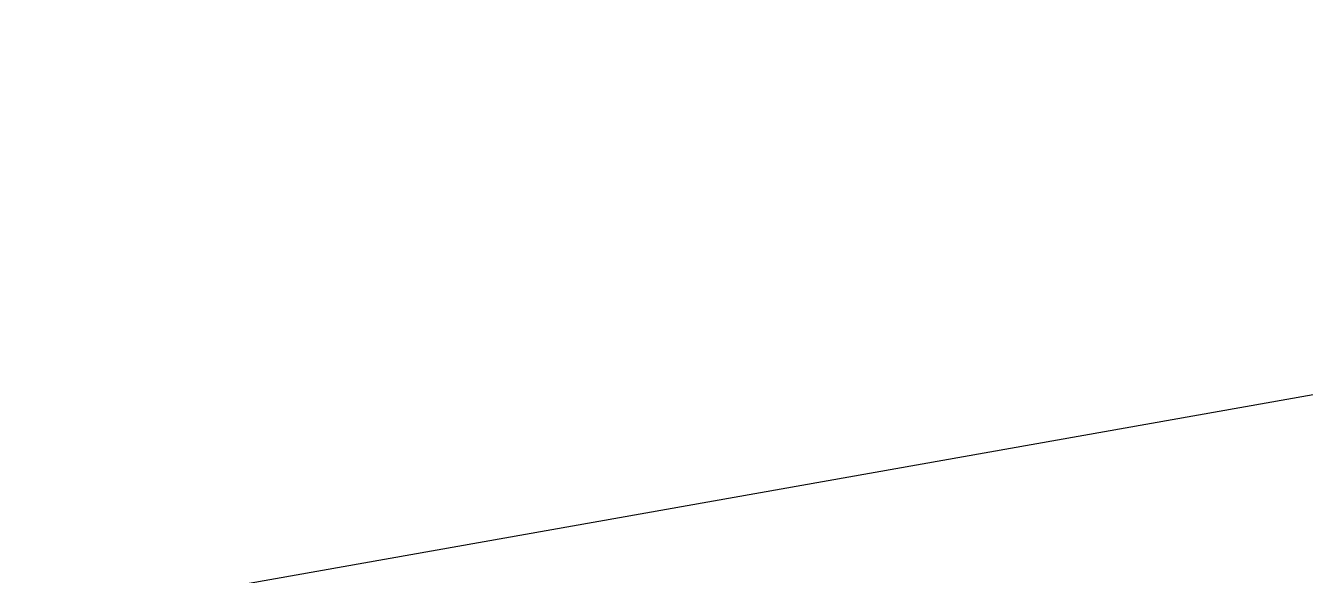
# Model space of a CAD drawing. Header units: millimetres. Extents: x -65527 to 8894748, y -37603 to 223697.
# Drawn here: x -31362.73 to -31357.28, y 101061.28 to 101063.63 of the extents above; entities that cross this region are included whole.
import ezdxf

# ---------------------------------------------------------------- set-up
doc = ezdxf.new("R2010")
doc.units = ezdxf.units.MM
doc.header["$LTSCALE"] = 10
doc.layers.add('Архитектура', color=251, linetype='Continuous')

msp = doc.modelspace()

# ---------------------------------------------------------------- linework, layer by layer
at = {"layer": 'Архитектура', "lineweight": 25, "transparency": 33554684}
msp.add_lwpolyline([(-31354.2913, 101071.4904), (-31353.3338, 101066.0881), (-31353.6515, 101065.7842), (-31356.0524, 101065.3586), (-31356.2287, 101064.9559), (-31356.101, 101064.2356), (-31355.8184, 101064.038), (-31353.4174, 101064.4636), (-31352.9934, 101064.1672), (-31352.8019, 101063.0868), (-31353.1195, 101062.7829), (-31413.0044, 101052.169)], dxfattribs=at)
msp.add_lwpolyline([(-31354.2913, 101071.4904), (-31353.3338, 101066.0881), (-31353.6515, 101065.7842), (-31356.0524, 101065.3586), (-31356.2287, 101064.9559), (-31356.101, 101064.2356), (-31355.8184, 101064.038), (-31353.4174, 101064.4636), (-31352.9934, 101064.1672), (-31352.8019, 101063.0868), (-31353.1195, 101062.7829), (-31413.0044, 101052.169)], dxfattribs=at)
msp.add_lwpolyline([(-31354.2913, 101071.4904), (-31353.3338, 101066.0881), (-31353.6515, 101065.7842), (-31356.0524, 101065.3586), (-31356.2287, 101064.9559), (-31356.101, 101064.2356), (-31355.8184, 101064.038), (-31353.4174, 101064.4636), (-31352.9934, 101064.1672), (-31352.8019, 101063.0868), (-31353.1195, 101062.7829), (-31413.0044, 101052.169)], dxfattribs=at)
msp.add_lwpolyline([(-31354.2913, 101071.4904), (-31353.3338, 101066.0881), (-31353.6515, 101065.7842), (-31356.0524, 101065.3586), (-31356.2287, 101064.9559), (-31356.101, 101064.2356), (-31355.8184, 101064.038), (-31353.4174, 101064.4636), (-31352.9934, 101064.1672), (-31352.8019, 101063.0868), (-31353.1195, 101062.7829), (-31413.0044, 101052.169)], dxfattribs=at)
msp.add_lwpolyline([(-31354.2913, 101071.4904), (-31353.3338, 101066.0881), (-31353.6515, 101065.7842), (-31356.0524, 101065.3586), (-31356.2287, 101064.9559), (-31356.101, 101064.2356), (-31355.8184, 101064.038), (-31353.4174, 101064.4636), (-31352.9934, 101064.1672), (-31352.8019, 101063.0868), (-31353.1195, 101062.7829), (-31413.0044, 101052.169)], dxfattribs=at)
msp.add_lwpolyline([(-31354.2913, 101071.4904), (-31353.3338, 101066.0881), (-31353.6515, 101065.7842), (-31356.0524, 101065.3586), (-31356.2287, 101064.9559), (-31356.101, 101064.2356), (-31355.8184, 101064.038), (-31353.4174, 101064.4636), (-31352.9934, 101064.1672), (-31352.8019, 101063.0868), (-31353.1195, 101062.7829), (-31413.0044, 101052.169)], dxfattribs=at)
msp.add_lwpolyline([(-31354.2913, 101071.4904), (-31353.3338, 101066.0881), (-31353.6515, 101065.7842), (-31356.0524, 101065.3586), (-31356.2287, 101064.9559), (-31356.101, 101064.2356), (-31355.8184, 101064.038), (-31353.4174, 101064.4636), (-31352.9934, 101064.1672), (-31352.8019, 101063.0868), (-31353.1195, 101062.7829), (-31413.0044, 101052.169)], dxfattribs=at)
msp.add_lwpolyline([(-31354.2913, 101071.4904), (-31353.3338, 101066.0881), (-31353.6515, 101065.7842), (-31356.0524, 101065.3586), (-31356.2287, 101064.9559), (-31356.101, 101064.2356), (-31355.8184, 101064.038), (-31353.4174, 101064.4636), (-31352.9934, 101064.1672), (-31352.8019, 101063.0868), (-31353.1195, 101062.7829), (-31413.0044, 101052.169)], dxfattribs=at)
msp.add_lwpolyline([(-31354.2913, 101071.4904), (-31353.3338, 101066.0881), (-31353.6515, 101065.7842), (-31356.0524, 101065.3586), (-31356.2287, 101064.9559), (-31356.101, 101064.2356), (-31355.8184, 101064.038), (-31353.4174, 101064.4636), (-31352.9934, 101064.1672), (-31352.8019, 101063.0868), (-31353.1195, 101062.7829), (-31413.0044, 101052.169)], dxfattribs=at)
msp.add_lwpolyline([(-31354.2913, 101071.4904), (-31353.3338, 101066.0881), (-31353.6515, 101065.7842), (-31356.0524, 101065.3586), (-31356.2287, 101064.9559), (-31356.101, 101064.2356), (-31355.8184, 101064.038), (-31353.4174, 101064.4636), (-31352.9934, 101064.1672), (-31352.8019, 101063.0868), (-31353.1195, 101062.7829), (-31413.0044, 101052.169)], dxfattribs=at)
msp.add_lwpolyline([(-31354.2913, 101071.4904), (-31353.3338, 101066.0881), (-31353.6515, 101065.7842), (-31356.0524, 101065.3586), (-31356.2287, 101064.9559), (-31356.101, 101064.2356), (-31355.8184, 101064.038), (-31353.4174, 101064.4636), (-31352.9934, 101064.1672), (-31352.8019, 101063.0868), (-31353.1195, 101062.7829), (-31413.0044, 101052.169)], dxfattribs=at)
msp.add_lwpolyline([(-31354.2913, 101071.4904), (-31353.3338, 101066.0881), (-31353.6515, 101065.7842), (-31356.0524, 101065.3586), (-31356.2287, 101064.9559), (-31356.101, 101064.2356), (-31355.8184, 101064.038), (-31353.4174, 101064.4636), (-31352.9934, 101064.1672), (-31352.8019, 101063.0868), (-31353.1195, 101062.7829), (-31413.0044, 101052.169)], dxfattribs=at)
msp.add_lwpolyline([(-31354.2913, 101071.4904), (-31353.3338, 101066.0881), (-31353.6515, 101065.7842), (-31356.0524, 101065.3586), (-31356.2287, 101064.9559), (-31356.101, 101064.2356), (-31355.8184, 101064.038), (-31353.4174, 101064.4636), (-31352.9934, 101064.1672), (-31352.8019, 101063.0868), (-31353.1195, 101062.7829), (-31413.0044, 101052.169)], dxfattribs=at)
msp.add_lwpolyline([(-31354.2913, 101071.4904), (-31353.3338, 101066.0881), (-31353.6515, 101065.7842), (-31356.0524, 101065.3586), (-31356.2287, 101064.9559), (-31356.101, 101064.2356), (-31355.8184, 101064.038), (-31353.4174, 101064.4636), (-31352.9934, 101064.1672), (-31352.8019, 101063.0868), (-31353.1195, 101062.7829), (-31413.0044, 101052.169)], dxfattribs=at)
msp.add_lwpolyline([(-31354.2913, 101071.4904), (-31353.3338, 101066.0881), (-31353.6515, 101065.7842), (-31356.0524, 101065.3586), (-31356.2287, 101064.9559), (-31356.101, 101064.2356), (-31355.8184, 101064.038), (-31353.4174, 101064.4636), (-31352.9934, 101064.1672), (-31352.8019, 101063.0868), (-31353.1195, 101062.7829), (-31413.0044, 101052.169)], dxfattribs=at)
msp.add_lwpolyline([(-31354.2913, 101071.4904), (-31353.3338, 101066.0881), (-31353.6515, 101065.7842), (-31356.0524, 101065.3586), (-31356.2287, 101064.9559), (-31356.101, 101064.2356), (-31355.8184, 101064.038), (-31353.4174, 101064.4636), (-31352.9934, 101064.1672), (-31352.8019, 101063.0868), (-31353.1195, 101062.7829), (-31413.0044, 101052.169)], dxfattribs=at)
msp.add_lwpolyline([(-31354.2913, 101071.4904), (-31353.3338, 101066.0881), (-31353.6515, 101065.7842), (-31356.0524, 101065.3586), (-31356.2287, 101064.9559), (-31356.101, 101064.2356), (-31355.8184, 101064.038), (-31353.4174, 101064.4636), (-31352.9934, 101064.1672), (-31352.8019, 101063.0868), (-31353.1195, 101062.7829), (-31413.0044, 101052.169)], dxfattribs=at)
msp.add_lwpolyline([(-31354.2913, 101071.4904), (-31353.3338, 101066.0881), (-31353.6515, 101065.7842), (-31356.0524, 101065.3586), (-31356.2287, 101064.9559), (-31356.101, 101064.2356), (-31355.8184, 101064.038), (-31353.4174, 101064.4636), (-31352.9934, 101064.1672), (-31352.8019, 101063.0868), (-31353.1195, 101062.7829), (-31413.0044, 101052.169)], dxfattribs=at)
msp.add_lwpolyline([(-31354.2913, 101071.4904), (-31353.3338, 101066.0881), (-31353.6515, 101065.7842), (-31356.0524, 101065.3586), (-31356.2287, 101064.9559), (-31356.101, 101064.2356), (-31355.8184, 101064.038), (-31353.4174, 101064.4636), (-31352.9934, 101064.1672), (-31352.8019, 101063.0868), (-31353.1195, 101062.7829), (-31413.0044, 101052.169)], dxfattribs=at)
msp.add_lwpolyline([(-31354.2913, 101071.4904), (-31353.3338, 101066.0881), (-31353.6515, 101065.7842), (-31356.0524, 101065.3586), (-31356.2287, 101064.9559), (-31356.101, 101064.2356), (-31355.8184, 101064.038), (-31353.4174, 101064.4636), (-31352.9934, 101064.1672), (-31352.8019, 101063.0868), (-31353.1195, 101062.7829), (-31413.0044, 101052.169)], dxfattribs=at)
msp.add_lwpolyline([(-31354.2913, 101071.4904), (-31353.3338, 101066.0881), (-31353.6515, 101065.7842), (-31356.0524, 101065.3586), (-31356.2287, 101064.9559), (-31356.101, 101064.2356), (-31355.8184, 101064.038), (-31353.4174, 101064.4636), (-31352.9934, 101064.1672), (-31352.8019, 101063.0868), (-31353.1195, 101062.7829), (-31413.0044, 101052.169)], dxfattribs=at)
msp.add_lwpolyline([(-31354.2913, 101071.4904), (-31353.3338, 101066.0881), (-31353.6515, 101065.7842), (-31356.0524, 101065.3586), (-31356.2287, 101064.9559), (-31356.101, 101064.2356), (-31355.8184, 101064.038), (-31353.4174, 101064.4636), (-31352.9934, 101064.1672), (-31352.8019, 101063.0868), (-31353.1195, 101062.7829), (-31413.0044, 101052.169)], dxfattribs=at)
msp.add_lwpolyline([(-31354.2913, 101071.4904), (-31353.3338, 101066.0881), (-31353.6515, 101065.7842), (-31356.0524, 101065.3586), (-31356.2287, 101064.9559), (-31356.101, 101064.2356), (-31355.8184, 101064.038), (-31353.4174, 101064.4636), (-31352.9934, 101064.1672), (-31352.8019, 101063.0868), (-31353.1195, 101062.7829), (-31413.0044, 101052.169)], dxfattribs=at)
msp.add_lwpolyline([(-31354.2913, 101071.4904), (-31353.3338, 101066.0881), (-31353.6515, 101065.7842), (-31356.0524, 101065.3586), (-31356.2287, 101064.9559), (-31356.101, 101064.2356), (-31355.8184, 101064.038), (-31353.4174, 101064.4636), (-31352.9934, 101064.1672), (-31352.8019, 101063.0868), (-31353.1195, 101062.7829), (-31413.0044, 101052.169)], dxfattribs=at)
msp.add_lwpolyline([(-31354.2913, 101071.4904), (-31353.3338, 101066.0881), (-31353.6515, 101065.7842), (-31356.0524, 101065.3586), (-31356.2287, 101064.9559), (-31356.101, 101064.2356), (-31355.8184, 101064.038), (-31353.4174, 101064.4636), (-31352.9934, 101064.1672), (-31352.8019, 101063.0868), (-31353.1195, 101062.7829), (-31413.0044, 101052.169)], dxfattribs=at)
msp.add_lwpolyline([(-31354.2913, 101071.4904), (-31353.3338, 101066.0881), (-31353.6515, 101065.7842), (-31356.0524, 101065.3586), (-31356.2287, 101064.9559), (-31356.101, 101064.2356), (-31355.8184, 101064.038), (-31353.4174, 101064.4636), (-31352.9934, 101064.1672), (-31352.8019, 101063.0868), (-31353.1195, 101062.7829), (-31413.0044, 101052.169)], dxfattribs=at)
msp.add_lwpolyline([(-31354.2913, 101071.4904), (-31353.3338, 101066.0881), (-31353.6515, 101065.7842), (-31356.0524, 101065.3586), (-31356.2287, 101064.9559), (-31356.101, 101064.2356), (-31355.8184, 101064.038), (-31353.4174, 101064.4636), (-31352.9934, 101064.1672), (-31352.8019, 101063.0868), (-31353.1195, 101062.7829), (-31413.0044, 101052.169)], dxfattribs=at)
msp.add_lwpolyline([(-31354.2913, 101071.4904), (-31353.3338, 101066.0881), (-31353.6515, 101065.7842), (-31356.0524, 101065.3586), (-31356.2287, 101064.9559), (-31356.101, 101064.2356), (-31355.8184, 101064.038), (-31353.4174, 101064.4636), (-31352.9934, 101064.1672), (-31352.8019, 101063.0868), (-31353.1195, 101062.7829), (-31413.0044, 101052.169)], dxfattribs=at)
msp.add_lwpolyline([(-31354.2913, 101071.4904), (-31353.3338, 101066.0881), (-31353.6515, 101065.7842), (-31356.0524, 101065.3586), (-31356.2287, 101064.9559), (-31356.101, 101064.2356), (-31355.8184, 101064.038), (-31353.4174, 101064.4636), (-31352.9934, 101064.1672), (-31352.8019, 101063.0868), (-31353.1195, 101062.7829), (-31413.0044, 101052.169)], dxfattribs=at)
msp.add_lwpolyline([(-31354.2913, 101071.4904), (-31353.3338, 101066.0881), (-31353.6515, 101065.7842), (-31356.0524, 101065.3586), (-31356.2287, 101064.9559), (-31356.101, 101064.2356), (-31355.8184, 101064.038), (-31353.4174, 101064.4636), (-31352.9934, 101064.1672), (-31352.8019, 101063.0868), (-31353.1195, 101062.7829), (-31413.0044, 101052.169)], dxfattribs=at)
msp.add_lwpolyline([(-31354.2913, 101071.4904), (-31353.3338, 101066.0881), (-31353.6515, 101065.7842), (-31356.0524, 101065.3586), (-31356.2287, 101064.9559), (-31356.101, 101064.2356), (-31355.8184, 101064.038), (-31353.4174, 101064.4636), (-31352.9934, 101064.1672), (-31352.8019, 101063.0868), (-31353.1195, 101062.7829), (-31413.0044, 101052.169)], dxfattribs=at)
msp.add_lwpolyline([(-31354.2913, 101071.4904), (-31353.3338, 101066.0881), (-31353.6515, 101065.7842), (-31356.0524, 101065.3586), (-31356.2287, 101064.9559), (-31356.101, 101064.2356), (-31355.8184, 101064.038), (-31353.4174, 101064.4636), (-31352.9934, 101064.1672), (-31352.8019, 101063.0868), (-31353.1195, 101062.7829), (-31413.0044, 101052.169)], dxfattribs=at)
msp.add_lwpolyline([(-31354.2913, 101071.4904), (-31353.3338, 101066.0881), (-31353.6515, 101065.7842), (-31356.0524, 101065.3586), (-31356.2287, 101064.9559), (-31356.101, 101064.2356), (-31355.8184, 101064.038), (-31353.4174, 101064.4636), (-31352.9934, 101064.1672), (-31352.8019, 101063.0868), (-31353.1195, 101062.7829), (-31413.0044, 101052.169)], dxfattribs=at)
msp.add_lwpolyline([(-31354.2913, 101071.4904), (-31353.3338, 101066.0881), (-31353.6515, 101065.7842), (-31356.0524, 101065.3586), (-31356.2287, 101064.9559), (-31356.101, 101064.2356), (-31355.8184, 101064.038), (-31353.4174, 101064.4636), (-31352.9934, 101064.1672), (-31352.8019, 101063.0868), (-31353.1195, 101062.7829), (-31413.0044, 101052.169)], dxfattribs=at)
msp.add_lwpolyline([(-31354.2913, 101071.4904), (-31353.3338, 101066.0881), (-31353.6515, 101065.7842), (-31356.0524, 101065.3586), (-31356.2287, 101064.9559), (-31356.101, 101064.2356), (-31355.8184, 101064.038), (-31353.4174, 101064.4636), (-31352.9934, 101064.1672), (-31352.8019, 101063.0868), (-31353.1195, 101062.7829), (-31413.0044, 101052.169)], dxfattribs=at)
msp.add_lwpolyline([(-31354.2913, 101071.4904), (-31353.3338, 101066.0881), (-31353.6515, 101065.7842), (-31356.0524, 101065.3586), (-31356.2287, 101064.9559), (-31356.101, 101064.2356), (-31355.8184, 101064.038), (-31353.4174, 101064.4636), (-31352.9934, 101064.1672), (-31352.8019, 101063.0868), (-31353.1195, 101062.7829), (-31413.0044, 101052.169)], dxfattribs=at)
msp.add_lwpolyline([(-31354.2913, 101071.4904), (-31353.3338, 101066.0881), (-31353.6515, 101065.7842), (-31356.0524, 101065.3586), (-31356.2287, 101064.9559), (-31356.101, 101064.2356), (-31355.8184, 101064.038), (-31353.4174, 101064.4636), (-31352.9934, 101064.1672), (-31352.8019, 101063.0868), (-31353.1195, 101062.7829), (-31413.0044, 101052.169)], dxfattribs=at)
msp.add_lwpolyline([(-31354.2913, 101071.4904), (-31353.3338, 101066.0881), (-31353.6515, 101065.7842), (-31356.0524, 101065.3586), (-31356.2287, 101064.9559), (-31356.101, 101064.2356), (-31355.8184, 101064.038), (-31353.4174, 101064.4636), (-31352.9934, 101064.1672), (-31352.8019, 101063.0868), (-31353.1195, 101062.7829), (-31413.0044, 101052.169)], dxfattribs=at)
msp.add_lwpolyline([(-31354.2913, 101071.4904), (-31353.3338, 101066.0881), (-31353.6515, 101065.7842), (-31356.0524, 101065.3586), (-31356.2287, 101064.9559), (-31356.101, 101064.2356), (-31355.8184, 101064.038), (-31353.4174, 101064.4636), (-31352.9934, 101064.1672), (-31352.8019, 101063.0868), (-31353.1195, 101062.7829), (-31413.0044, 101052.169)], dxfattribs=at)
msp.add_lwpolyline([(-31354.2913, 101071.4904), (-31353.3338, 101066.0881), (-31353.6515, 101065.7842), (-31356.0524, 101065.3586), (-31356.2287, 101064.9559), (-31356.101, 101064.2356), (-31355.8184, 101064.038), (-31353.4174, 101064.4636), (-31352.9934, 101064.1672), (-31352.8019, 101063.0868), (-31353.1195, 101062.7829), (-31413.0044, 101052.169)], dxfattribs=at)
msp.add_lwpolyline([(-31354.2913, 101071.4904), (-31353.3338, 101066.0881), (-31353.6515, 101065.7842), (-31356.0524, 101065.3586), (-31356.2287, 101064.9559), (-31356.101, 101064.2356), (-31355.8184, 101064.038), (-31353.4174, 101064.4636), (-31352.9934, 101064.1672), (-31352.8019, 101063.0868), (-31353.1195, 101062.7829), (-31413.0044, 101052.169)], dxfattribs=at)
msp.add_lwpolyline([(-31354.2913, 101071.4904), (-31353.3338, 101066.0881), (-31353.6515, 101065.7842), (-31356.0524, 101065.3586), (-31356.2287, 101064.9559), (-31356.101, 101064.2356), (-31355.8184, 101064.038), (-31353.4174, 101064.4636), (-31352.9934, 101064.1672), (-31352.8019, 101063.0868), (-31353.1195, 101062.7829), (-31413.0044, 101052.169)], dxfattribs=at)
msp.add_lwpolyline([(-31354.2913, 101071.4904), (-31353.3338, 101066.0881), (-31353.6515, 101065.7842), (-31356.0524, 101065.3586), (-31356.2287, 101064.9559), (-31356.101, 101064.2356), (-31355.8184, 101064.038), (-31353.4174, 101064.4636), (-31352.9934, 101064.1672), (-31352.8019, 101063.0868), (-31353.1195, 101062.7829), (-31413.0044, 101052.169)], dxfattribs=at)
msp.add_lwpolyline([(-31354.2913, 101071.4904), (-31353.3338, 101066.0881), (-31353.6515, 101065.7842), (-31356.0524, 101065.3586), (-31356.2287, 101064.9559), (-31356.101, 101064.2356), (-31355.8184, 101064.038), (-31353.4174, 101064.4636), (-31352.9934, 101064.1672), (-31352.8019, 101063.0868), (-31353.1195, 101062.7829), (-31413.0044, 101052.169)], dxfattribs=at)
msp.add_lwpolyline([(-31354.2913, 101071.4904), (-31353.3338, 101066.0881), (-31353.6515, 101065.7842), (-31356.0524, 101065.3586), (-31356.2287, 101064.9559), (-31356.101, 101064.2356), (-31355.8184, 101064.038), (-31353.4174, 101064.4636), (-31352.9934, 101064.1672), (-31352.8019, 101063.0868), (-31353.1195, 101062.7829), (-31413.0044, 101052.169)], dxfattribs=at)
msp.add_lwpolyline([(-31354.2913, 101071.4904), (-31353.3338, 101066.0881), (-31353.6515, 101065.7842), (-31356.0524, 101065.3586), (-31356.2287, 101064.9559), (-31356.101, 101064.2356), (-31355.8184, 101064.038), (-31353.4174, 101064.4636), (-31352.9934, 101064.1672), (-31352.8019, 101063.0868), (-31353.1195, 101062.7829), (-31413.0044, 101052.169)], dxfattribs=at)
msp.add_lwpolyline([(-31354.2913, 101071.4904), (-31353.3338, 101066.0881), (-31353.6515, 101065.7842), (-31356.0524, 101065.3586), (-31356.2287, 101064.9559), (-31356.101, 101064.2356), (-31355.8184, 101064.038), (-31353.4174, 101064.4636), (-31352.9934, 101064.1672), (-31352.8019, 101063.0868), (-31353.1195, 101062.7829), (-31413.0044, 101052.169)], dxfattribs=at)
msp.add_lwpolyline([(-31354.2913, 101071.4904), (-31353.3338, 101066.0881), (-31353.6515, 101065.7842), (-31356.0524, 101065.3586), (-31356.2287, 101064.9559), (-31356.101, 101064.2356), (-31355.8184, 101064.038), (-31353.4174, 101064.4636), (-31352.9934, 101064.1672), (-31352.8019, 101063.0868), (-31353.1195, 101062.7829), (-31413.0044, 101052.169)], dxfattribs=at)
msp.add_lwpolyline([(-31354.2913, 101071.4904), (-31353.3338, 101066.0881), (-31353.6515, 101065.7842), (-31356.0524, 101065.3586), (-31356.2287, 101064.9559), (-31356.101, 101064.2356), (-31355.8184, 101064.038), (-31353.4174, 101064.4636), (-31352.9934, 101064.1672), (-31352.8019, 101063.0868), (-31353.1195, 101062.7829), (-31413.0044, 101052.169)], dxfattribs=at)
msp.add_lwpolyline([(-31354.2913, 101071.4904), (-31353.3338, 101066.0881), (-31353.6515, 101065.7842), (-31356.0524, 101065.3586), (-31356.2287, 101064.9559), (-31356.101, 101064.2356), (-31355.8184, 101064.038), (-31353.4174, 101064.4636), (-31352.9934, 101064.1672), (-31352.8019, 101063.0868), (-31353.1195, 101062.7829), (-31413.0044, 101052.169)], dxfattribs=at)
msp.add_lwpolyline([(-31354.2913, 101071.4904), (-31353.3338, 101066.0881), (-31353.6515, 101065.7842), (-31356.0524, 101065.3586), (-31356.2287, 101064.9559), (-31356.101, 101064.2356), (-31355.8184, 101064.038), (-31353.4174, 101064.4636), (-31352.9934, 101064.1672), (-31352.8019, 101063.0868), (-31353.1195, 101062.7829), (-31413.0044, 101052.169)], dxfattribs=at)
msp.add_lwpolyline([(-31354.2913, 101071.4904), (-31353.3338, 101066.0881), (-31353.6515, 101065.7842), (-31356.0524, 101065.3586), (-31356.2287, 101064.9559), (-31356.101, 101064.2356), (-31355.8184, 101064.038), (-31353.4174, 101064.4636), (-31352.9934, 101064.1672), (-31352.8019, 101063.0868), (-31353.1195, 101062.7829), (-31413.0044, 101052.169)], dxfattribs=at)
msp.add_lwpolyline([(-31354.2913, 101071.4904), (-31353.3338, 101066.0881), (-31353.6515, 101065.7842), (-31356.0524, 101065.3586), (-31356.2287, 101064.9559), (-31356.101, 101064.2356), (-31355.8184, 101064.038), (-31353.4174, 101064.4636), (-31352.9934, 101064.1672), (-31352.8019, 101063.0868), (-31353.1195, 101062.7829), (-31413.0044, 101052.169)], dxfattribs=at)
msp.add_lwpolyline([(-31354.2913, 101071.4904), (-31353.3338, 101066.0881), (-31353.6515, 101065.7842), (-31356.0524, 101065.3586), (-31356.2287, 101064.9559), (-31356.101, 101064.2356), (-31355.8184, 101064.038), (-31353.4174, 101064.4636), (-31352.9934, 101064.1672), (-31352.8019, 101063.0868), (-31353.1195, 101062.7829), (-31413.0044, 101052.169)], dxfattribs=at)
msp.add_lwpolyline([(-31354.2913, 101071.4904), (-31353.3338, 101066.0881), (-31353.6515, 101065.7842), (-31356.0524, 101065.3586), (-31356.2287, 101064.9559), (-31356.101, 101064.2356), (-31355.8184, 101064.038), (-31353.4174, 101064.4636), (-31352.9934, 101064.1672), (-31352.8019, 101063.0868), (-31353.1195, 101062.7829), (-31413.0044, 101052.169)], dxfattribs=at)
msp.add_lwpolyline([(-31354.2913, 101071.4904), (-31353.3338, 101066.0881), (-31353.6515, 101065.7842), (-31356.0524, 101065.3586), (-31356.2287, 101064.9559), (-31356.101, 101064.2356), (-31355.8184, 101064.038), (-31353.4174, 101064.4636), (-31352.9934, 101064.1672), (-31352.8019, 101063.0868), (-31353.1195, 101062.7829), (-31413.0044, 101052.169)], dxfattribs=at)
msp.add_lwpolyline([(-31354.2913, 101071.4904), (-31353.3338, 101066.0881), (-31353.6515, 101065.7842), (-31356.0524, 101065.3586), (-31356.2287, 101064.9559), (-31356.101, 101064.2356), (-31355.8184, 101064.038), (-31353.4174, 101064.4636), (-31352.9934, 101064.1672), (-31352.8019, 101063.0868), (-31353.1195, 101062.7829), (-31413.0044, 101052.169)], dxfattribs=at)
msp.add_lwpolyline([(-31354.2913, 101071.4904), (-31353.3338, 101066.0881), (-31353.6515, 101065.7842), (-31356.0524, 101065.3586), (-31356.2287, 101064.9559), (-31356.101, 101064.2356), (-31355.8184, 101064.038), (-31353.4174, 101064.4636), (-31352.9934, 101064.1672), (-31352.8019, 101063.0868), (-31353.1195, 101062.7829), (-31413.0044, 101052.169)], dxfattribs=at)
msp.add_lwpolyline([(-31354.2913, 101071.4904), (-31353.3338, 101066.0881), (-31353.6515, 101065.7842), (-31356.0524, 101065.3586), (-31356.2287, 101064.9559), (-31356.101, 101064.2356), (-31355.8184, 101064.038), (-31353.4174, 101064.4636), (-31352.9934, 101064.1672), (-31352.8019, 101063.0868), (-31353.1195, 101062.7829), (-31413.0044, 101052.169)], dxfattribs=at)
msp.add_lwpolyline([(-31354.2913, 101071.4904), (-31353.3338, 101066.0881), (-31353.6515, 101065.7842), (-31356.0524, 101065.3586), (-31356.2287, 101064.9559), (-31356.101, 101064.2356), (-31355.8184, 101064.038), (-31353.4174, 101064.4636), (-31352.9934, 101064.1672), (-31352.8019, 101063.0868), (-31353.1195, 101062.7829), (-31413.0044, 101052.169)], dxfattribs=at)
msp.add_lwpolyline([(-31354.2913, 101071.4904), (-31353.3338, 101066.0881), (-31353.6515, 101065.7842), (-31356.0524, 101065.3586), (-31356.2287, 101064.9559), (-31356.101, 101064.2356), (-31355.8184, 101064.038), (-31353.4174, 101064.4636), (-31352.9934, 101064.1672), (-31352.8019, 101063.0868), (-31353.1195, 101062.7829), (-31413.0044, 101052.169)], dxfattribs=at)
msp.add_lwpolyline([(-31354.2913, 101071.4904), (-31353.3338, 101066.0881), (-31353.6515, 101065.7842), (-31356.0524, 101065.3586), (-31356.2287, 101064.9559), (-31356.101, 101064.2356), (-31355.8184, 101064.038), (-31353.4174, 101064.4636), (-31352.9934, 101064.1672), (-31352.8019, 101063.0868), (-31353.1195, 101062.7829), (-31413.0044, 101052.169)], dxfattribs=at)
msp.add_lwpolyline([(-31354.2913, 101071.4904), (-31353.3338, 101066.0881), (-31353.6515, 101065.7842), (-31356.0524, 101065.3586), (-31356.2287, 101064.9559), (-31356.101, 101064.2356), (-31355.8184, 101064.038), (-31353.4174, 101064.4636), (-31352.9934, 101064.1672), (-31352.8019, 101063.0868), (-31353.1195, 101062.7829), (-31413.0044, 101052.169)], dxfattribs=at)
msp.add_lwpolyline([(-31354.2913, 101071.4904), (-31353.3338, 101066.0881), (-31353.6515, 101065.7842), (-31356.0524, 101065.3586), (-31356.2287, 101064.9559), (-31356.101, 101064.2356), (-31355.8184, 101064.038), (-31353.4174, 101064.4636), (-31352.9934, 101064.1672), (-31352.8019, 101063.0868), (-31353.1195, 101062.7829), (-31413.0044, 101052.169)], dxfattribs=at)
msp.add_lwpolyline([(-31354.2913, 101071.4904), (-31353.3338, 101066.0881), (-31353.6515, 101065.7842), (-31356.0524, 101065.3586), (-31356.2287, 101064.9559), (-31356.101, 101064.2356), (-31355.8184, 101064.038), (-31353.4174, 101064.4636), (-31352.9934, 101064.1672), (-31352.8019, 101063.0868), (-31353.1195, 101062.7829), (-31413.0044, 101052.169)], dxfattribs=at)
msp.add_lwpolyline([(-31354.2913, 101071.4904), (-31353.3338, 101066.0881), (-31353.6515, 101065.7842), (-31356.0524, 101065.3586), (-31356.2287, 101064.9559), (-31356.101, 101064.2356), (-31355.8184, 101064.038), (-31353.4174, 101064.4636), (-31352.9934, 101064.1672), (-31352.8019, 101063.0868), (-31353.1195, 101062.7829), (-31413.0044, 101052.169)], dxfattribs=at)
msp.add_lwpolyline([(-31354.2913, 101071.4904), (-31353.3338, 101066.0881), (-31353.6515, 101065.7842), (-31356.0524, 101065.3586), (-31356.2287, 101064.9559), (-31356.101, 101064.2356), (-31355.8184, 101064.038), (-31353.4174, 101064.4636), (-31352.9934, 101064.1672), (-31352.8019, 101063.0868), (-31353.1195, 101062.7829), (-31413.0044, 101052.169)], dxfattribs=at)
msp.add_lwpolyline([(-31354.2913, 101071.4904), (-31353.3338, 101066.0881), (-31353.6515, 101065.7842), (-31356.0524, 101065.3586), (-31356.2287, 101064.9559), (-31356.101, 101064.2356), (-31355.8184, 101064.038), (-31353.4174, 101064.4636), (-31352.9934, 101064.1672), (-31352.8019, 101063.0868), (-31353.1195, 101062.7829), (-31413.0044, 101052.169)], dxfattribs=at)
msp.add_lwpolyline([(-31354.2913, 101071.4904), (-31353.3338, 101066.0881), (-31353.6515, 101065.7842), (-31356.0524, 101065.3586), (-31356.2287, 101064.9559), (-31356.101, 101064.2356), (-31355.8184, 101064.038), (-31353.4174, 101064.4636), (-31352.9934, 101064.1672), (-31352.8019, 101063.0868), (-31353.1195, 101062.7829), (-31413.0044, 101052.169)], dxfattribs=at)
msp.add_lwpolyline([(-31354.2913, 101071.4904), (-31353.3338, 101066.0881), (-31353.6515, 101065.7842), (-31356.0524, 101065.3586), (-31356.2287, 101064.9559), (-31356.101, 101064.2356), (-31355.8184, 101064.038), (-31353.4174, 101064.4636), (-31352.9934, 101064.1672), (-31352.8019, 101063.0868), (-31353.1195, 101062.7829), (-31413.0044, 101052.169)], dxfattribs=at)
msp.add_lwpolyline([(-31354.2913, 101071.4904), (-31353.3338, 101066.0881), (-31353.6515, 101065.7842), (-31356.0524, 101065.3586), (-31356.2287, 101064.9559), (-31356.101, 101064.2356), (-31355.8184, 101064.038), (-31353.4174, 101064.4636), (-31352.9934, 101064.1672), (-31352.8019, 101063.0868), (-31353.1195, 101062.7829), (-31413.0044, 101052.169)], dxfattribs=at)
msp.add_lwpolyline([(-31354.2913, 101071.4904), (-31353.3338, 101066.0881), (-31353.6515, 101065.7842), (-31356.0524, 101065.3586), (-31356.2287, 101064.9559), (-31356.101, 101064.2356), (-31355.8184, 101064.038), (-31353.4174, 101064.4636), (-31352.9934, 101064.1672), (-31352.8019, 101063.0868), (-31353.1195, 101062.7829), (-31413.0044, 101052.169)], dxfattribs=at)
msp.add_lwpolyline([(-31354.2913, 101071.4904), (-31353.3338, 101066.0881), (-31353.6515, 101065.7842), (-31356.0524, 101065.3586), (-31356.2287, 101064.9559), (-31356.101, 101064.2356), (-31355.8184, 101064.038), (-31353.4174, 101064.4636), (-31352.9934, 101064.1672), (-31352.8019, 101063.0868), (-31353.1195, 101062.7829), (-31413.0044, 101052.169)], dxfattribs=at)
msp.add_lwpolyline([(-31354.2913, 101071.4904), (-31353.3338, 101066.0881), (-31353.6515, 101065.7842), (-31356.0524, 101065.3586), (-31356.2287, 101064.9559), (-31356.101, 101064.2356), (-31355.8184, 101064.038), (-31353.4174, 101064.4636), (-31352.9934, 101064.1672), (-31352.8019, 101063.0868), (-31353.1195, 101062.7829), (-31413.0044, 101052.169)], dxfattribs=at)
msp.add_lwpolyline([(-31354.2913, 101071.4904), (-31353.3338, 101066.0881), (-31353.6515, 101065.7842), (-31356.0524, 101065.3586), (-31356.2287, 101064.9559), (-31356.101, 101064.2356), (-31355.8184, 101064.038), (-31353.4174, 101064.4636), (-31352.9934, 101064.1672), (-31352.8019, 101063.0868), (-31353.1195, 101062.7829), (-31413.0044, 101052.169)], dxfattribs=at)
msp.add_lwpolyline([(-31354.2913, 101071.4904), (-31353.3338, 101066.0881), (-31353.6515, 101065.7842), (-31356.0524, 101065.3586), (-31356.2287, 101064.9559), (-31356.101, 101064.2356), (-31355.8184, 101064.038), (-31353.4174, 101064.4636), (-31352.9934, 101064.1672), (-31352.8019, 101063.0868), (-31353.1195, 101062.7829), (-31413.0044, 101052.169)], dxfattribs=at)
msp.add_lwpolyline([(-31354.2913, 101071.4904), (-31353.3338, 101066.0881), (-31353.6515, 101065.7842), (-31356.0524, 101065.3586), (-31356.2287, 101064.9559), (-31356.101, 101064.2356), (-31355.8184, 101064.038), (-31353.4174, 101064.4636), (-31352.9934, 101064.1672), (-31352.8019, 101063.0868), (-31353.1195, 101062.7829), (-31413.0044, 101052.169)], dxfattribs=at)
msp.add_lwpolyline([(-31354.2913, 101071.4904), (-31353.3338, 101066.0881), (-31353.6515, 101065.7842), (-31356.0524, 101065.3586), (-31356.2287, 101064.9559), (-31356.101, 101064.2356), (-31355.8184, 101064.038), (-31353.4174, 101064.4636), (-31352.9934, 101064.1672), (-31352.8019, 101063.0868), (-31353.1195, 101062.7829), (-31413.0044, 101052.169)], dxfattribs=at)
msp.add_lwpolyline([(-31354.2913, 101071.4904), (-31353.3338, 101066.0881), (-31353.6515, 101065.7842), (-31356.0524, 101065.3586), (-31356.2287, 101064.9559), (-31356.101, 101064.2356), (-31355.8184, 101064.038), (-31353.4174, 101064.4636), (-31352.9934, 101064.1672), (-31352.8019, 101063.0868), (-31353.1195, 101062.7829), (-31413.0044, 101052.169)], dxfattribs=at)
msp.add_lwpolyline([(-31354.2913, 101071.4904), (-31353.3338, 101066.0881), (-31353.6515, 101065.7842), (-31356.0524, 101065.3586), (-31356.2287, 101064.9559), (-31356.101, 101064.2356), (-31355.8184, 101064.038), (-31353.4174, 101064.4636), (-31352.9934, 101064.1672), (-31352.8019, 101063.0868), (-31353.1195, 101062.7829), (-31413.0044, 101052.169)], dxfattribs=at)
msp.add_lwpolyline([(-31354.2913, 101071.4904), (-31353.3338, 101066.0881), (-31353.6515, 101065.7842), (-31356.0524, 101065.3586), (-31356.2287, 101064.9559), (-31356.101, 101064.2356), (-31355.8184, 101064.038), (-31353.4174, 101064.4636), (-31352.9934, 101064.1672), (-31352.8019, 101063.0868), (-31353.1195, 101062.7829), (-31413.0044, 101052.169)], dxfattribs=at)
msp.add_lwpolyline([(-31354.2913, 101071.4904), (-31353.3338, 101066.0881), (-31353.6515, 101065.7842), (-31356.0524, 101065.3586), (-31356.2287, 101064.9559), (-31356.101, 101064.2356), (-31355.8184, 101064.038), (-31353.4174, 101064.4636), (-31352.9934, 101064.1672), (-31352.8019, 101063.0868), (-31353.1195, 101062.7829), (-31413.0044, 101052.169)], dxfattribs=at)
msp.add_lwpolyline([(-31354.2913, 101071.4904), (-31353.3338, 101066.0881), (-31353.6515, 101065.7842), (-31356.0524, 101065.3586), (-31356.2287, 101064.9559), (-31356.101, 101064.2356), (-31355.8184, 101064.038), (-31353.4174, 101064.4636), (-31352.9934, 101064.1672), (-31352.8019, 101063.0868), (-31353.1195, 101062.7829), (-31413.0044, 101052.169)], dxfattribs=at)
msp.add_lwpolyline([(-31354.2913, 101071.4904), (-31353.3338, 101066.0881), (-31353.6515, 101065.7842), (-31356.0524, 101065.3586), (-31356.2287, 101064.9559), (-31356.101, 101064.2356), (-31355.8184, 101064.038), (-31353.4174, 101064.4636), (-31352.9934, 101064.1672), (-31352.8019, 101063.0868), (-31353.1195, 101062.7829), (-31413.0044, 101052.169)], dxfattribs=at)
msp.add_lwpolyline([(-31354.2913, 101071.4904), (-31353.3338, 101066.0881), (-31353.6515, 101065.7842), (-31356.0524, 101065.3586), (-31356.2287, 101064.9559), (-31356.101, 101064.2356), (-31355.8184, 101064.038), (-31353.4174, 101064.4636), (-31352.9934, 101064.1672), (-31352.8019, 101063.0868), (-31353.1195, 101062.7829), (-31413.0044, 101052.169)], dxfattribs=at)
msp.add_lwpolyline([(-31354.2913, 101071.4904), (-31353.3338, 101066.0881), (-31353.6515, 101065.7842), (-31356.0524, 101065.3586), (-31356.2287, 101064.9559), (-31356.101, 101064.2356), (-31355.8184, 101064.038), (-31353.4174, 101064.4636), (-31352.9934, 101064.1672), (-31352.8019, 101063.0868), (-31353.1195, 101062.7829), (-31413.0044, 101052.169)], dxfattribs=at)
msp.add_lwpolyline([(-31354.2913, 101071.4904), (-31353.3338, 101066.0881), (-31353.6515, 101065.7842), (-31356.0524, 101065.3586), (-31356.2287, 101064.9559), (-31356.101, 101064.2356), (-31355.8184, 101064.038), (-31353.4174, 101064.4636), (-31352.9934, 101064.1672), (-31352.8019, 101063.0868), (-31353.1195, 101062.7829), (-31413.0044, 101052.169)], dxfattribs=at)
msp.add_lwpolyline([(-31354.2913, 101071.4904), (-31353.3338, 101066.0881), (-31353.6515, 101065.7842), (-31356.0524, 101065.3586), (-31356.2287, 101064.9559), (-31356.101, 101064.2356), (-31355.8184, 101064.038), (-31353.4174, 101064.4636), (-31352.9934, 101064.1672), (-31352.8019, 101063.0868), (-31353.1195, 101062.7829), (-31413.0044, 101052.169)], dxfattribs=at)
msp.add_lwpolyline([(-31354.2913, 101071.4904), (-31353.3338, 101066.0881), (-31353.6515, 101065.7842), (-31356.0524, 101065.3586), (-31356.2287, 101064.9559), (-31356.101, 101064.2356), (-31355.8184, 101064.038), (-31353.4174, 101064.4636), (-31352.9934, 101064.1672), (-31352.8019, 101063.0868), (-31353.1195, 101062.7829), (-31413.0044, 101052.169)], dxfattribs=at)
msp.add_lwpolyline([(-31354.2913, 101071.4904), (-31353.3338, 101066.0881), (-31353.6515, 101065.7842), (-31356.0524, 101065.3586), (-31356.2287, 101064.9559), (-31356.101, 101064.2356), (-31355.8184, 101064.038), (-31353.4174, 101064.4636), (-31352.9934, 101064.1672), (-31352.8019, 101063.0868), (-31353.1195, 101062.7829), (-31413.0044, 101052.169)], dxfattribs=at)
msp.add_lwpolyline([(-31354.2913, 101071.4904), (-31353.3338, 101066.0881), (-31353.6515, 101065.7842), (-31356.0524, 101065.3586), (-31356.2287, 101064.9559), (-31356.101, 101064.2356), (-31355.8184, 101064.038), (-31353.4174, 101064.4636), (-31352.9934, 101064.1672), (-31352.8019, 101063.0868), (-31353.1195, 101062.7829), (-31413.0044, 101052.169)], dxfattribs=at)
msp.add_lwpolyline([(-31354.2913, 101071.4904), (-31353.3338, 101066.0881), (-31353.6515, 101065.7842), (-31356.0524, 101065.3586), (-31356.2287, 101064.9559), (-31356.101, 101064.2356), (-31355.8184, 101064.038), (-31353.4174, 101064.4636), (-31352.9934, 101064.1672), (-31352.8019, 101063.0868), (-31353.1195, 101062.7829), (-31413.0044, 101052.169)], dxfattribs=at)
msp.add_lwpolyline([(-31354.2913, 101071.4904), (-31353.3338, 101066.0881), (-31353.6515, 101065.7842), (-31356.0524, 101065.3586), (-31356.2287, 101064.9559), (-31356.101, 101064.2356), (-31355.8184, 101064.038), (-31353.4174, 101064.4636), (-31352.9934, 101064.1672), (-31352.8019, 101063.0868), (-31353.1195, 101062.7829), (-31413.0044, 101052.169)], dxfattribs=at)
msp.add_lwpolyline([(-31354.2913, 101071.4904), (-31353.3338, 101066.0881), (-31353.6515, 101065.7842), (-31356.0524, 101065.3586), (-31356.2287, 101064.9559), (-31356.101, 101064.2356), (-31355.8184, 101064.038), (-31353.4174, 101064.4636), (-31352.9934, 101064.1672), (-31352.8019, 101063.0868), (-31353.1195, 101062.7829), (-31413.0044, 101052.169)], dxfattribs=at)
msp.add_lwpolyline([(-31354.2913, 101071.4904), (-31353.3338, 101066.0881), (-31353.6515, 101065.7842), (-31356.0524, 101065.3586), (-31356.2287, 101064.9559), (-31356.101, 101064.2356), (-31355.8184, 101064.038), (-31353.4174, 101064.4636), (-31352.9934, 101064.1672), (-31352.8019, 101063.0868), (-31353.1195, 101062.7829), (-31413.0044, 101052.169)], dxfattribs=at)
msp.add_lwpolyline([(-31354.2913, 101071.4904), (-31353.3338, 101066.0881), (-31353.6515, 101065.7842), (-31356.0524, 101065.3586), (-31356.2287, 101064.9559), (-31356.101, 101064.2356), (-31355.8184, 101064.038), (-31353.4174, 101064.4636), (-31352.9934, 101064.1672), (-31352.8019, 101063.0868), (-31353.1195, 101062.7829), (-31413.0044, 101052.169)], dxfattribs=at)
msp.add_lwpolyline([(-31354.2913, 101071.4904), (-31353.3338, 101066.0881), (-31353.6515, 101065.7842), (-31356.0524, 101065.3586), (-31356.2287, 101064.9559), (-31356.101, 101064.2356), (-31355.8184, 101064.038), (-31353.4174, 101064.4636), (-31352.9934, 101064.1672), (-31352.8019, 101063.0868), (-31353.1195, 101062.7829), (-31413.0044, 101052.169)], dxfattribs=at)
msp.add_lwpolyline([(-31354.2913, 101071.4904), (-31353.3338, 101066.0881), (-31353.6515, 101065.7842), (-31356.0524, 101065.3586), (-31356.2287, 101064.9559), (-31356.101, 101064.2356), (-31355.8184, 101064.038), (-31353.4174, 101064.4636), (-31352.9934, 101064.1672), (-31352.8019, 101063.0868), (-31353.1195, 101062.7829), (-31413.0044, 101052.169)], dxfattribs=at)
msp.add_lwpolyline([(-31354.2913, 101071.4904), (-31353.3338, 101066.0881), (-31353.6515, 101065.7842), (-31356.0524, 101065.3586), (-31356.2287, 101064.9559), (-31356.101, 101064.2356), (-31355.8184, 101064.038), (-31353.4174, 101064.4636), (-31352.9934, 101064.1672), (-31352.8019, 101063.0868), (-31353.1195, 101062.7829), (-31413.0044, 101052.169)], dxfattribs=at)
msp.add_lwpolyline([(-31354.2913, 101071.4904), (-31353.3338, 101066.0881), (-31353.6515, 101065.7842), (-31356.0524, 101065.3586), (-31356.2287, 101064.9559), (-31356.101, 101064.2356), (-31355.8184, 101064.038), (-31353.4174, 101064.4636), (-31352.9934, 101064.1672), (-31352.8019, 101063.0868), (-31353.1195, 101062.7829), (-31413.0044, 101052.169)], dxfattribs=at)
msp.add_lwpolyline([(-31354.2913, 101071.4904), (-31353.3338, 101066.0881), (-31353.6515, 101065.7842), (-31356.0524, 101065.3586), (-31356.2287, 101064.9559), (-31356.101, 101064.2356), (-31355.8184, 101064.038), (-31353.4174, 101064.4636), (-31352.9934, 101064.1672), (-31352.8019, 101063.0868), (-31353.1195, 101062.7829), (-31413.0044, 101052.169)], dxfattribs=at)
msp.add_lwpolyline([(-31354.2913, 101071.4904), (-31353.3338, 101066.0881), (-31353.6515, 101065.7842), (-31356.0524, 101065.3586), (-31356.2287, 101064.9559), (-31356.101, 101064.2356), (-31355.8184, 101064.038), (-31353.4174, 101064.4636), (-31352.9934, 101064.1672), (-31352.8019, 101063.0868), (-31353.1195, 101062.7829), (-31413.0044, 101052.169)], dxfattribs=at)
msp.add_lwpolyline([(-31354.2913, 101071.4904), (-31353.3338, 101066.0881), (-31353.6515, 101065.7842), (-31356.0524, 101065.3586), (-31356.2287, 101064.9559), (-31356.101, 101064.2356), (-31355.8184, 101064.038), (-31353.4174, 101064.4636), (-31352.9934, 101064.1672), (-31352.8019, 101063.0868), (-31353.1195, 101062.7829), (-31413.0044, 101052.169)], dxfattribs=at)
msp.add_lwpolyline([(-31354.2913, 101071.4904), (-31353.3338, 101066.0881), (-31353.6515, 101065.7842), (-31356.0524, 101065.3586), (-31356.2287, 101064.9559), (-31356.101, 101064.2356), (-31355.8184, 101064.038), (-31353.4174, 101064.4636), (-31352.9934, 101064.1672), (-31352.8019, 101063.0868), (-31353.1195, 101062.7829), (-31413.0044, 101052.169)], dxfattribs=at)
msp.add_lwpolyline([(-31354.2913, 101071.4904), (-31353.3338, 101066.0881), (-31353.6515, 101065.7842), (-31356.0524, 101065.3586), (-31356.2287, 101064.9559), (-31356.101, 101064.2356), (-31355.8184, 101064.038), (-31353.4174, 101064.4636), (-31352.9934, 101064.1672), (-31352.8019, 101063.0868), (-31353.1195, 101062.7829), (-31413.0044, 101052.169)], dxfattribs=at)
msp.add_lwpolyline([(-31354.2913, 101071.4904), (-31353.3338, 101066.0881), (-31353.6515, 101065.7842), (-31356.0524, 101065.3586), (-31356.2287, 101064.9559), (-31356.101, 101064.2356), (-31355.8184, 101064.038), (-31353.4174, 101064.4636), (-31352.9934, 101064.1672), (-31352.8019, 101063.0868), (-31353.1195, 101062.7829), (-31413.0044, 101052.169)], dxfattribs=at)
msp.add_lwpolyline([(-31354.2913, 101071.4904), (-31353.3338, 101066.0881), (-31353.6515, 101065.7842), (-31356.0524, 101065.3586), (-31356.2287, 101064.9559), (-31356.101, 101064.2356), (-31355.8184, 101064.038), (-31353.4174, 101064.4636), (-31352.9934, 101064.1672), (-31352.8019, 101063.0868), (-31353.1195, 101062.7829), (-31413.0044, 101052.169)], dxfattribs=at)
msp.add_lwpolyline([(-31354.2913, 101071.4904), (-31353.3338, 101066.0881), (-31353.6515, 101065.7842), (-31356.0524, 101065.3586), (-31356.2287, 101064.9559), (-31356.101, 101064.2356), (-31355.8184, 101064.038), (-31353.4174, 101064.4636), (-31352.9934, 101064.1672), (-31352.8019, 101063.0868), (-31353.1195, 101062.7829), (-31413.0044, 101052.169)], dxfattribs=at)
msp.add_lwpolyline([(-31354.2913, 101071.4904), (-31353.3338, 101066.0881), (-31353.6515, 101065.7842), (-31356.0524, 101065.3586), (-31356.2287, 101064.9559), (-31356.101, 101064.2356), (-31355.8184, 101064.038), (-31353.4174, 101064.4636), (-31352.9934, 101064.1672), (-31352.8019, 101063.0868), (-31353.1195, 101062.7829), (-31413.0044, 101052.169)], dxfattribs=at)
msp.add_lwpolyline([(-31354.2913, 101071.4904), (-31353.3338, 101066.0881), (-31353.6515, 101065.7842), (-31356.0524, 101065.3586), (-31356.2287, 101064.9559), (-31356.101, 101064.2356), (-31355.8184, 101064.038), (-31353.4174, 101064.4636), (-31352.9934, 101064.1672), (-31352.8019, 101063.0868), (-31353.1195, 101062.7829), (-31413.0044, 101052.169)], dxfattribs=at)
msp.add_lwpolyline([(-31354.2913, 101071.4904), (-31353.3338, 101066.0881), (-31353.6515, 101065.7842), (-31356.0524, 101065.3586), (-31356.2287, 101064.9559), (-31356.101, 101064.2356), (-31355.8184, 101064.038), (-31353.4174, 101064.4636), (-31352.9934, 101064.1672), (-31352.8019, 101063.0868), (-31353.1195, 101062.7829), (-31413.0044, 101052.169)], dxfattribs=at)
msp.add_lwpolyline([(-31354.2913, 101071.4904), (-31353.3338, 101066.0881), (-31353.6515, 101065.7842), (-31356.0524, 101065.3586), (-31356.2287, 101064.9559), (-31356.101, 101064.2356), (-31355.8184, 101064.038), (-31353.4174, 101064.4636), (-31352.9934, 101064.1672), (-31352.8019, 101063.0868), (-31353.1195, 101062.7829), (-31413.0044, 101052.169)], dxfattribs=at)
msp.add_lwpolyline([(-31354.2913, 101071.4904), (-31353.3338, 101066.0881), (-31353.6515, 101065.7842), (-31356.0524, 101065.3586), (-31356.2287, 101064.9559), (-31356.101, 101064.2356), (-31355.8184, 101064.038), (-31353.4174, 101064.4636), (-31352.9934, 101064.1672), (-31352.8019, 101063.0868), (-31353.1195, 101062.7829), (-31413.0044, 101052.169)], dxfattribs=at)
msp.add_lwpolyline([(-31354.2913, 101071.4904), (-31353.3338, 101066.0881), (-31353.6515, 101065.7842), (-31356.0524, 101065.3586), (-31356.2287, 101064.9559), (-31356.101, 101064.2356), (-31355.8184, 101064.038), (-31353.4174, 101064.4636), (-31352.9934, 101064.1672), (-31352.8019, 101063.0868), (-31353.1195, 101062.7829), (-31413.0044, 101052.169)], dxfattribs=at)
msp.add_lwpolyline([(-31354.2913, 101071.4904), (-31353.3338, 101066.0881), (-31353.6515, 101065.7842), (-31356.0524, 101065.3586), (-31356.2287, 101064.9559), (-31356.101, 101064.2356), (-31355.8184, 101064.038), (-31353.4174, 101064.4636), (-31352.9934, 101064.1672), (-31352.8019, 101063.0868), (-31353.1195, 101062.7829), (-31413.0044, 101052.169)], dxfattribs=at)
msp.add_lwpolyline([(-31354.2913, 101071.4904), (-31353.3338, 101066.0881), (-31353.6515, 101065.7842), (-31356.0524, 101065.3586), (-31356.2287, 101064.9559), (-31356.101, 101064.2356), (-31355.8184, 101064.038), (-31353.4174, 101064.4636), (-31352.9934, 101064.1672), (-31352.8019, 101063.0868), (-31353.1195, 101062.7829), (-31413.0044, 101052.169)], dxfattribs=at)
msp.add_lwpolyline([(-31354.2913, 101071.4904), (-31353.3338, 101066.0881), (-31353.6515, 101065.7842), (-31356.0524, 101065.3586), (-31356.2287, 101064.9559), (-31356.101, 101064.2356), (-31355.8184, 101064.038), (-31353.4174, 101064.4636), (-31352.9934, 101064.1672), (-31352.8019, 101063.0868), (-31353.1195, 101062.7829), (-31413.0044, 101052.169)], dxfattribs=at)
msp.add_lwpolyline([(-31354.2913, 101071.4904), (-31353.3338, 101066.0881), (-31353.6515, 101065.7842), (-31356.0524, 101065.3586), (-31356.2287, 101064.9559), (-31356.101, 101064.2356), (-31355.8184, 101064.038), (-31353.4174, 101064.4636), (-31352.9934, 101064.1672), (-31352.8019, 101063.0868), (-31353.1195, 101062.7829), (-31413.0044, 101052.169)], dxfattribs=at)
msp.add_lwpolyline([(-31354.2913, 101071.4904), (-31353.3338, 101066.0881), (-31353.6515, 101065.7842), (-31356.0524, 101065.3586), (-31356.2287, 101064.9559), (-31356.101, 101064.2356), (-31355.8184, 101064.038), (-31353.4174, 101064.4636), (-31352.9934, 101064.1672), (-31352.8019, 101063.0868), (-31353.1195, 101062.7829), (-31413.0044, 101052.169)], dxfattribs=at)
msp.add_lwpolyline([(-31354.2913, 101071.4904), (-31353.3338, 101066.0881), (-31353.6515, 101065.7842), (-31356.0524, 101065.3586), (-31356.2287, 101064.9559), (-31356.101, 101064.2356), (-31355.8184, 101064.038), (-31353.4174, 101064.4636), (-31352.9934, 101064.1672), (-31352.8019, 101063.0868), (-31353.1195, 101062.7829), (-31413.0044, 101052.169)], dxfattribs=at)
msp.add_lwpolyline([(-31354.2913, 101071.4904), (-31353.3338, 101066.0881), (-31353.6515, 101065.7842), (-31356.0524, 101065.3586), (-31356.2287, 101064.9559), (-31356.101, 101064.2356), (-31355.8184, 101064.038), (-31353.4174, 101064.4636), (-31352.9934, 101064.1672), (-31352.8019, 101063.0868), (-31353.1195, 101062.7829), (-31413.0044, 101052.169)], dxfattribs=at)
msp.add_lwpolyline([(-31354.2913, 101071.4904), (-31353.3338, 101066.0881), (-31353.6515, 101065.7842), (-31356.0524, 101065.3586), (-31356.2287, 101064.9559), (-31356.101, 101064.2356), (-31355.8184, 101064.038), (-31353.4174, 101064.4636), (-31352.9934, 101064.1672), (-31352.8019, 101063.0868), (-31353.1195, 101062.7829), (-31413.0044, 101052.169)], dxfattribs=at)
msp.add_lwpolyline([(-31354.2913, 101071.4904), (-31353.3338, 101066.0881), (-31353.6515, 101065.7842), (-31356.0524, 101065.3586), (-31356.2287, 101064.9559), (-31356.101, 101064.2356), (-31355.8184, 101064.038), (-31353.4174, 101064.4636), (-31352.9934, 101064.1672), (-31352.8019, 101063.0868), (-31353.1195, 101062.7829), (-31413.0044, 101052.169)], dxfattribs=at)
msp.add_lwpolyline([(-31354.2913, 101071.4904), (-31353.3338, 101066.0881), (-31353.6515, 101065.7842), (-31356.0524, 101065.3586), (-31356.2287, 101064.9559), (-31356.101, 101064.2356), (-31355.8184, 101064.038), (-31353.4174, 101064.4636), (-31352.9934, 101064.1672), (-31352.8019, 101063.0868), (-31353.1195, 101062.7829), (-31413.0044, 101052.169)], dxfattribs=at)
msp.add_lwpolyline([(-31354.2913, 101071.4904), (-31353.3338, 101066.0881), (-31353.6515, 101065.7842), (-31356.0524, 101065.3586), (-31356.2287, 101064.9559), (-31356.101, 101064.2356), (-31355.8184, 101064.038), (-31353.4174, 101064.4636), (-31352.9934, 101064.1672), (-31352.8019, 101063.0868), (-31353.1195, 101062.7829), (-31413.0044, 101052.169)], dxfattribs=at)
msp.add_lwpolyline([(-31354.2913, 101071.4904), (-31353.3338, 101066.0881), (-31353.6515, 101065.7842), (-31356.0524, 101065.3586), (-31356.2287, 101064.9559), (-31356.101, 101064.2356), (-31355.8184, 101064.038), (-31353.4174, 101064.4636), (-31352.9934, 101064.1672), (-31352.8019, 101063.0868), (-31353.1195, 101062.7829), (-31413.0044, 101052.169)], dxfattribs=at)
msp.add_lwpolyline([(-31354.2913, 101071.4904), (-31353.3338, 101066.0881), (-31353.6515, 101065.7842), (-31356.0524, 101065.3586), (-31356.2287, 101064.9559), (-31356.101, 101064.2356), (-31355.8184, 101064.038), (-31353.4174, 101064.4636), (-31352.9934, 101064.1672), (-31352.8019, 101063.0868), (-31353.1195, 101062.7829), (-31413.0044, 101052.169)], dxfattribs=at)
msp.add_lwpolyline([(-31354.2913, 101071.4904), (-31353.3338, 101066.0881), (-31353.6515, 101065.7842), (-31356.0524, 101065.3586), (-31356.2287, 101064.9559), (-31356.101, 101064.2356), (-31355.8184, 101064.038), (-31353.4174, 101064.4636), (-31352.9934, 101064.1672), (-31352.8019, 101063.0868), (-31353.1195, 101062.7829), (-31413.0044, 101052.169)], dxfattribs=at)
msp.add_lwpolyline([(-31354.2913, 101071.4904), (-31353.3338, 101066.0881), (-31353.6515, 101065.7842), (-31356.0524, 101065.3586), (-31356.2287, 101064.9559), (-31356.101, 101064.2356), (-31355.8184, 101064.038), (-31353.4174, 101064.4636), (-31352.9934, 101064.1672), (-31352.8019, 101063.0868), (-31353.1195, 101062.7829), (-31413.0044, 101052.169)], dxfattribs=at)
msp.add_lwpolyline([(-31354.2913, 101071.4904), (-31353.3338, 101066.0881), (-31353.6515, 101065.7842), (-31356.0524, 101065.3586), (-31356.2287, 101064.9559), (-31356.101, 101064.2356), (-31355.8184, 101064.038), (-31353.4174, 101064.4636), (-31352.9934, 101064.1672), (-31352.8019, 101063.0868), (-31353.1195, 101062.7829), (-31413.0044, 101052.169)], dxfattribs=at)
msp.add_lwpolyline([(-31354.2913, 101071.4904), (-31353.3338, 101066.0881), (-31353.6515, 101065.7842), (-31356.0524, 101065.3586), (-31356.2287, 101064.9559), (-31356.101, 101064.2356), (-31355.8184, 101064.038), (-31353.4174, 101064.4636), (-31352.9934, 101064.1672), (-31352.8019, 101063.0868), (-31353.1195, 101062.7829), (-31413.0044, 101052.169)], dxfattribs=at)
msp.add_lwpolyline([(-31354.2913, 101071.4904), (-31353.3338, 101066.0881), (-31353.6515, 101065.7842), (-31356.0524, 101065.3586), (-31356.2287, 101064.9559), (-31356.101, 101064.2356), (-31355.8184, 101064.038), (-31353.4174, 101064.4636), (-31352.9934, 101064.1672), (-31352.8019, 101063.0868), (-31353.1195, 101062.7829), (-31413.0044, 101052.169)], dxfattribs=at)
msp.add_lwpolyline([(-31354.2913, 101071.4904), (-31353.3338, 101066.0881), (-31353.6515, 101065.7842), (-31356.0524, 101065.3586), (-31356.2287, 101064.9559), (-31356.101, 101064.2356), (-31355.8184, 101064.038), (-31353.4174, 101064.4636), (-31352.9934, 101064.1672), (-31352.8019, 101063.0868), (-31353.1195, 101062.7829), (-31413.0044, 101052.169)], dxfattribs=at)
msp.add_lwpolyline([(-31354.2913, 101071.4904), (-31353.3338, 101066.0881), (-31353.6515, 101065.7842), (-31356.0524, 101065.3586), (-31356.2287, 101064.9559), (-31356.101, 101064.2356), (-31355.8184, 101064.038), (-31353.4174, 101064.4636), (-31352.9934, 101064.1672), (-31352.8019, 101063.0868), (-31353.1195, 101062.7829), (-31413.0044, 101052.169)], dxfattribs=at)
msp.add_lwpolyline([(-31354.2913, 101071.4904), (-31353.3338, 101066.0881), (-31353.6515, 101065.7842), (-31356.0524, 101065.3586), (-31356.2287, 101064.9559), (-31356.101, 101064.2356), (-31355.8184, 101064.038), (-31353.4174, 101064.4636), (-31352.9934, 101064.1672), (-31352.8019, 101063.0868), (-31353.1195, 101062.7829), (-31413.0044, 101052.169)], dxfattribs=at)
msp.add_lwpolyline([(-31354.2913, 101071.4904), (-31353.3338, 101066.0881), (-31353.6515, 101065.7842), (-31356.0524, 101065.3586), (-31356.2287, 101064.9559), (-31356.101, 101064.2356), (-31355.8184, 101064.038), (-31353.4174, 101064.4636), (-31352.9934, 101064.1672), (-31352.8019, 101063.0868), (-31353.1195, 101062.7829), (-31413.0044, 101052.169)], dxfattribs=at)
msp.add_lwpolyline([(-31354.2913, 101071.4904), (-31353.3338, 101066.0881), (-31353.6515, 101065.7842), (-31356.0524, 101065.3586), (-31356.2287, 101064.9559), (-31356.101, 101064.2356), (-31355.8184, 101064.038), (-31353.4174, 101064.4636), (-31352.9934, 101064.1672), (-31352.8019, 101063.0868), (-31353.1195, 101062.7829), (-31413.0044, 101052.169)], dxfattribs=at)
msp.add_lwpolyline([(-31354.2913, 101071.4904), (-31353.3338, 101066.0881), (-31353.6515, 101065.7842), (-31356.0524, 101065.3586), (-31356.2287, 101064.9559), (-31356.101, 101064.2356), (-31355.8184, 101064.038), (-31353.4174, 101064.4636), (-31352.9934, 101064.1672), (-31352.8019, 101063.0868), (-31353.1195, 101062.7829), (-31413.0044, 101052.169)], dxfattribs=at)
msp.add_lwpolyline([(-31354.2913, 101071.4904), (-31353.3338, 101066.0881), (-31353.6515, 101065.7842), (-31356.0524, 101065.3586), (-31356.2287, 101064.9559), (-31356.101, 101064.2356), (-31355.8184, 101064.038), (-31353.4174, 101064.4636), (-31352.9934, 101064.1672), (-31352.8019, 101063.0868), (-31353.1195, 101062.7829), (-31413.0044, 101052.169)], dxfattribs=at)
msp.add_lwpolyline([(-31354.2913, 101071.4904), (-31353.3338, 101066.0881), (-31353.6515, 101065.7842), (-31356.0524, 101065.3586), (-31356.2287, 101064.9559), (-31356.101, 101064.2356), (-31355.8184, 101064.038), (-31353.4174, 101064.4636), (-31352.9934, 101064.1672), (-31352.8019, 101063.0868), (-31353.1195, 101062.7829), (-31413.0044, 101052.169)], dxfattribs=at)
msp.add_lwpolyline([(-31354.2913, 101071.4904), (-31353.3338, 101066.0881), (-31353.6515, 101065.7842), (-31356.0524, 101065.3586), (-31356.2287, 101064.9559), (-31356.101, 101064.2356), (-31355.8184, 101064.038), (-31353.4174, 101064.4636), (-31352.9934, 101064.1672), (-31352.8019, 101063.0868), (-31353.1195, 101062.7829), (-31413.0044, 101052.169)], dxfattribs=at)
msp.add_lwpolyline([(-31354.2913, 101071.4904), (-31353.3338, 101066.0881), (-31353.6515, 101065.7842), (-31356.0524, 101065.3586), (-31356.2287, 101064.9559), (-31356.101, 101064.2356), (-31355.8184, 101064.038), (-31353.4174, 101064.4636), (-31352.9934, 101064.1672), (-31352.8019, 101063.0868), (-31353.1195, 101062.7829), (-31413.0044, 101052.169)], dxfattribs=at)
msp.add_lwpolyline([(-31354.2913, 101071.4904), (-31353.3338, 101066.0881), (-31353.6515, 101065.7842), (-31356.0524, 101065.3586), (-31356.2287, 101064.9559), (-31356.101, 101064.2356), (-31355.8184, 101064.038), (-31353.4174, 101064.4636), (-31352.9934, 101064.1672), (-31352.8019, 101063.0868), (-31353.1195, 101062.7829), (-31413.0044, 101052.169)], dxfattribs=at)
msp.add_lwpolyline([(-31354.2913, 101071.4904), (-31353.3338, 101066.0881), (-31353.6515, 101065.7842), (-31356.0524, 101065.3586), (-31356.2287, 101064.9559), (-31356.101, 101064.2356), (-31355.8184, 101064.038), (-31353.4174, 101064.4636), (-31352.9934, 101064.1672), (-31352.8019, 101063.0868), (-31353.1195, 101062.7829), (-31413.0044, 101052.169)], dxfattribs=at)
msp.add_lwpolyline([(-31354.2913, 101071.4904), (-31353.3338, 101066.0881), (-31353.6515, 101065.7842), (-31356.0524, 101065.3586), (-31356.2287, 101064.9559), (-31356.101, 101064.2356), (-31355.8184, 101064.038), (-31353.4174, 101064.4636), (-31352.9934, 101064.1672), (-31352.8019, 101063.0868), (-31353.1195, 101062.7829), (-31413.0044, 101052.169)], dxfattribs=at)
msp.add_lwpolyline([(-31354.2913, 101071.4904), (-31353.3338, 101066.0881), (-31353.6515, 101065.7842), (-31356.0524, 101065.3586), (-31356.2287, 101064.9559), (-31356.101, 101064.2356), (-31355.8184, 101064.038), (-31353.4174, 101064.4636), (-31352.9934, 101064.1672), (-31352.8019, 101063.0868), (-31353.1195, 101062.7829), (-31413.0044, 101052.169)], dxfattribs=at)
msp.add_lwpolyline([(-31354.2913, 101071.4904), (-31353.3338, 101066.0881), (-31353.6515, 101065.7842), (-31356.0524, 101065.3586), (-31356.2287, 101064.9559), (-31356.101, 101064.2356), (-31355.8184, 101064.038), (-31353.4174, 101064.4636), (-31352.9934, 101064.1672), (-31352.8019, 101063.0868), (-31353.1195, 101062.7829), (-31413.0044, 101052.169)], dxfattribs=at)
msp.add_lwpolyline([(-31354.2913, 101071.4904), (-31353.3338, 101066.0881), (-31353.6515, 101065.7842), (-31356.0524, 101065.3586), (-31356.2287, 101064.9559), (-31356.101, 101064.2356), (-31355.8184, 101064.038), (-31353.4174, 101064.4636), (-31352.9934, 101064.1672), (-31352.8019, 101063.0868), (-31353.1195, 101062.7829), (-31413.0044, 101052.169)], dxfattribs=at)
msp.add_lwpolyline([(-31354.2913, 101071.4904), (-31353.3338, 101066.0881), (-31353.6515, 101065.7842), (-31356.0524, 101065.3586), (-31356.2287, 101064.9559), (-31356.101, 101064.2356), (-31355.8184, 101064.038), (-31353.4174, 101064.4636), (-31352.9934, 101064.1672), (-31352.8019, 101063.0868), (-31353.1195, 101062.7829), (-31413.0044, 101052.169)], dxfattribs=at)
msp.add_lwpolyline([(-31354.2913, 101071.4904), (-31353.3338, 101066.0881), (-31353.6515, 101065.7842), (-31356.0524, 101065.3586), (-31356.2287, 101064.9559), (-31356.101, 101064.2356), (-31355.8184, 101064.038), (-31353.4174, 101064.4636), (-31352.9934, 101064.1672), (-31352.8019, 101063.0868), (-31353.1195, 101062.7829), (-31413.0044, 101052.169)], dxfattribs=at)
msp.add_lwpolyline([(-31354.2913, 101071.4904), (-31353.3338, 101066.0881), (-31353.6515, 101065.7842), (-31356.0524, 101065.3586), (-31356.2287, 101064.9559), (-31356.101, 101064.2356), (-31355.8184, 101064.038), (-31353.4174, 101064.4636), (-31352.9934, 101064.1672), (-31352.8019, 101063.0868), (-31353.1195, 101062.7829), (-31413.0044, 101052.169)], dxfattribs=at)
msp.add_lwpolyline([(-31354.2913, 101071.4904), (-31353.3338, 101066.0881), (-31353.6515, 101065.7842), (-31356.0524, 101065.3586), (-31356.2287, 101064.9559), (-31356.101, 101064.2356), (-31355.8184, 101064.038), (-31353.4174, 101064.4636), (-31352.9934, 101064.1672), (-31352.8019, 101063.0868), (-31353.1195, 101062.7829), (-31413.0044, 101052.169)], dxfattribs=at)
msp.add_lwpolyline([(-31354.2913, 101071.4904), (-31353.3338, 101066.0881), (-31353.6515, 101065.7842), (-31356.0524, 101065.3586), (-31356.2287, 101064.9559), (-31356.101, 101064.2356), (-31355.8184, 101064.038), (-31353.4174, 101064.4636), (-31352.9934, 101064.1672), (-31352.8019, 101063.0868), (-31353.1195, 101062.7829), (-31413.0044, 101052.169)], dxfattribs=at)
msp.add_arc((-31935.6492, 110639.7931), 9778.6546, 272.59254797, 356.63539137, dxfattribs=at)

doc.saveas('drawing.dxf')
